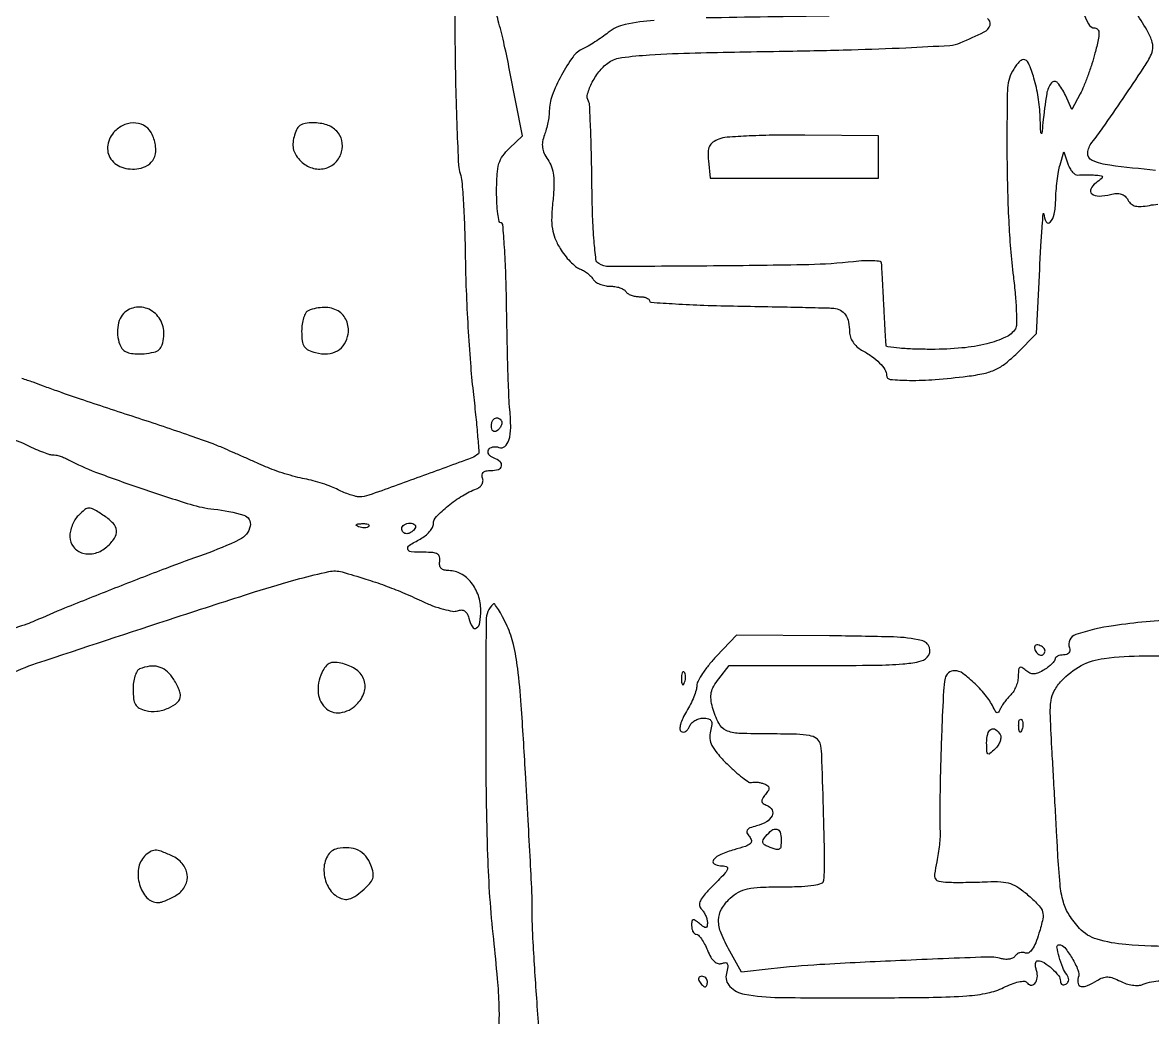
# Model space of a CAD drawing. Extents: x 0 to 2558, y 0 to 3412.
# Drawn here: x 1685 to 1899.5, y 1693.2 to 1882 of the extents above; entities that cross this region are included whole.
import ezdxf

# ---------------------------------------------------------------- set-up
doc = ezdxf.new("R2010")
doc.units = 0

msp = doc.modelspace()

# ---------------------------------------------------------------- linework, layer by layer
for points in [[(1286.775, 2242.902503, 0.000001), (1177.44536, 2242.627485, 0.134519)], [(1176.555032, 2242.380365, -0.000002), (1098.265318, 2241.934774, -0.000173)], [(1923.086218, 2244.376059, -0.000011), (1814.032813, 2244.041497, -0.000207)], [(1102.150613, 2258.328759, 0.000012), (1205.122254, 2258.377188, 0.008936)], [(1766.917736, 1891.765941, -0.002418), (1767.087402, 1879.420642, 0.00299), (1767.226175, 1870.098976, 0.004373), (1767.469183, 1861.894763, 0.002181), (1767.766317, 1854.94351, 0.076103), (1768.087921, 1853.348763, -0.067872), (1768.406623, 1851.891944, -0.004883), (1768.696529, 1847.761377, -0.006782), (1768.928133, 1842.809961, -0.005071), (1769.053957, 1837.348763, 0.006797), (1769.216634, 1831.20847, 0.004551), (1769.562107, 1824.189998, 0.004583), (1770.021161, 1817.394576, 0.009), (1770.53309, 1812.000166, -0.002682), (1771.010073, 1807.569902, -0.004321), (1771.363524, 1803.790311, -0.000957), (1771.637628, 1800.482942, -0.219992), (1771.533761, 1800.200428, -0.108471), (1770.297694, 1799.409367, -0.001097), (1760.478111, 1795.813708, -0.001326), (1750.753578, 1792.306202, -0.087122), (1749.002573, 1792.006161, -0.059434), (1748.249892, 1792.09908, -0.019724), (1747.179677, 1792.407985, -0.019321), (1746.009995, 1792.847032, -0.020811), (1744.906965, 1793.365423, 0.02834), (1743.646764, 1793.934687, 0.01356), (1741.971815, 1794.528129, 0.013395), (1740.184539, 1795.054858, 0.018593), (1738.556247, 1795.42347, -0.018554), (1736.853593, 1795.808777, -0.010641), (1734.830406, 1796.392601, -0.010621), (1732.819018, 1797.066879, -0.017375), (1731.149281, 1797.732715, -0.00016), (1729.464092, 1798.474201, -0.000087), (1727.396976, 1799.384953, -0.000087), (1725.296593, 1800.311235, -0.000138), (1723.5, 1801.104509, 0.016494), (1721.183889, 1802.037903, 0.003053), (1716.85625, 1803.588249, 0.003272), (1711.770377, 1805.337959, 0.002978), (1706.5, 1807.07778, -0.001837), (1701.192955, 1808.816281, -0.001942), (1695.996875, 1810.562022, -0.001852), (1691.53089, 1812.100285, -0.008844), (1689, 1813.033048, 0.009265), (1687.042559, 1813.752595, 0.007121), (1684.880503, 1814.467857, 0.007207)], [(1682.016988, 1758.077593, -0.036271), (1687.689685, 1760.426493, -0.000913), (1714.182224, 1769.154156, -0.002189), (1729.04358, 1773.948087, -0.010366), (1737.623638, 1776.479832, -0.013981), (1743.172429, 1777.827366, -0.122491), (1745.682224, 1777.743288, -0.006521), (1750.159685, 1776.405705, -0.011704), (1753.792629, 1775.174523, -0.012744), (1757.145098, 1773.852423, -0.009787), (1760.73824, 1772.244805, 0.019732), (1762.86138, 1771.345117, 0.024256), (1764.90901, 1770.682756, 0.023792), (1766.646175, 1770.300169, 0.134708), (1767.58078, 1770.392625, -0.089324), (1768.315658, 1770.532609, -0.148093), (1768.91663, 1770.357197, -0.127221), (1769.380302, 1769.849058, -0.057767), (1769.709172, 1769.004126, 0.063436), (1770.39208, 1767.306581, 0.434656), (1771.172346, 1767.114336, 0.214719), (1771.826839, 1768.136984, 0.036591), (1772, 1770.5, 0.083444), (1771.53086, 1773.291539, 0.086538), (1770.176688, 1775.73739, 0.094989), (1768.203652, 1777.409713, 0.129132), (1765.956163, 1778, -0.05845), (1765.063005, 1778.104768, -0.138848), (1764.48421, 1778.428116, -0.157408), (1764.204046, 1778.975389, -0.081994), (1764.206163, 1779.75, 0.104287), (1764.170896, 1780.599985, 0.199959), (1763.768047, 1781.136554, 0.11115), (1762.886315, 1781.419666, 0.023071), (1761.25, 1781.490334, -0.018675), (1758.763784, 1781.575823, -0.311716), (1758.152736, 1782.065983, -0.334092), (1758.414883, 1782.774291, -0.020018), (1760.5, 1784, 0.04506), (1761.456916, 1784.628933, 0.04746), (1762.267632, 1785.409359, 0.052414), (1762.82592, 1786.216971, 0.124588), (1763.006833, 1786.91898, -0.194722), (1763.56331, 1788.276798, -0.029421), (1765.779714, 1790.294027, -0.032872), (1768.515605, 1792.221874, -0.046719), (1771.186858, 1793.52792, 0.081924), (1771.793747, 1793.879331, 0.09398), (1772.222244, 1794.393211, 0.102378), (1772.409365, 1794.990525, 0.117017), (1772.329869, 1795.582759, -0.105967), (1772.233572, 1796.197989, -0.197102), (1772.44746, 1796.646369, -0.139033), (1772.993567, 1796.917065, -0.046006), (1773.893011, 1797, 0.074344), (1775.33079, 1797.214968, 0.268688), (1775.937144, 1797.867164, 0.285448), (1775.656828, 1798.67999, 0.079212), (1774.436618, 1799.385948, -0.06609), (1773.883189, 1799.687136, -0.096803), (1773.50738, 1800.092642, -0.122795), (1773.365587, 1800.535235, -0.15606), (1773.468643, 1800.949263, -0.119147), (1773.80018, 1801.27727, -0.081679), (1774.293829, 1801.474366, -0.07446), (1774.870522, 1801.513775, -0.07162), (1775.441683, 1801.384005, 0.274976), (1776.551532, 1801.574838, 0.146407), (1777.333227, 1802.786161, 0.070072), (1777.670591, 1805.138989, 0.025736), (1777.505899, 1808.5, -0.015248), (1777.337045, 1810.91068, -0.002087), (1777.159216, 1815.951563, -0.002397), (1777.002065, 1821.926542, -0.002024), (1776.891683, 1828.25, 0.005), (1776.750308, 1834.289148, 0.008314), (1776.495721, 1839.373437, 0.002754), (1776.184268, 1843.681725, 0.391642), (1775.840258, 1844, -0.35398), (1775.508936, 1844.268164, -0.017467), (1775.246826, 1845.750612, -0.021779), (1775.060527, 1847.674765, -0.013243), (1775, 1849.959531, -0.01476), (1775.097135, 1853.249266, -0.0577), (1775.449201, 1855.248571, -0.081762), (1776.175965, 1856.742624, -0.051242), (1777.458121, 1858.209531), (1779.916241, 1860.5), (1777.466475, 1872.997215, 0.006792), (1776.454644, 1877.811586, 0.010619), (1775.440124, 1881.922108, 0.00503), (1774.482856, 1885.337458, 0.246231)], [(1885.238718, 1886.414297, 0.014025), (1887.309409, 1881.778971, 0.288265), (1888.54827, 1881, -0.235511), (1889.095442, 1880.727136, -0.162222), (1889.320004, 1880.058402, -0.05611), (1889.174819, 1878.741123, -0.009011), (1888.559394, 1876.225152, -0.012826), (1887.963182, 1874.179289, -0.009888), (1887.212126, 1871.979386, -0.01002), (1886.428053, 1869.950713, -0.023449), (1885.741723, 1868.476584), (1884.183633, 1865.502863), (1882.931302, 1868.251431, 0.064838), (1881.470529, 1870.596899, 0.475228), (1880.322181, 1870.593468, 0.132133), (1879.391818, 1868.497737, 0.013147), (1878.67998, 1863, -0.002588), (1878.463739, 1860.998937, -0.755283), (1878.356619, 1860.981185, -0.100848), (1878.261103, 1861.371058, -0.001118), (1878.160037, 1864.100777, 0.030606), (1877.79808, 1867.861026, 0.032595), (1876.98249, 1871.46889, 0.029663), (1875.94651, 1874.335447, 0.299691), (1874.937359, 1875, 0.169195), (1874.525559, 1874.856544, 0.03849), (1873.975432, 1874.346741, 0.03564), (1873.399461, 1873.627496, 0.028153), (1872.880193, 1872.776138, 0.118527), (1871.937585, 1869.16666, 0.006112), (1871.849438, 1857.033457, 0.010687), (1872.183098, 1844.365177, 0.018324), (1873.073321, 1833.836233, -0.008639), (1873.432568, 1830.384931, -0.012137), (1873.624946, 1827.29436, -0.008468), (1873.678666, 1824.731521, -0.140309), (1873.449335, 1823.918023, -0.148648), (1871.593435, 1822.283405, -0.046434), (1868.050468, 1821.053388, -0.037942), (1863.290508, 1820.258317, -0.022418), (1857.532119, 1820, -0.00824), (1854.255678, 1820.054003, -0.013494), (1851.484718, 1820.220313, -0.007109), (1849.221188, 1820.450052, -0.3531), (1848.926495, 1820.75, -0.009894), (1848.884997, 1821.28157, -0.000349), (1848.766899, 1823.335938, -0.000648), (1848.632198, 1825.763623, -0.000453), (1848.486412, 1828.5, 0.000193), (1848.341621, 1831.244568, 0.00027), (1848.209915, 1833.697909, 0.000161), (1848.097129, 1835.765579, 0.003581), (1848.059917, 1836.365223, 0.352963), (1847.772812, 1836.674795, 0.023297), (1846.475413, 1836.802118, 0.025507), (1844.767063, 1836.802518, 0.015424), (1842.75, 1836.63753, -0.023163), (1834.240903, 1836.073902, -0.003054), (1816.155776, 1835.825838, -0.000795), (1796.370654, 1835.706768, -0.140413), (1794.372973, 1836.26949, -0.227783), (1793.859484, 1837.071842, -0.009441), (1793.501195, 1840.55533, -0.012706), (1793.227419, 1845.253871, -0.00519), (1793.08406, 1851.648934, 0.002872), (1792.98298, 1857.333958, 0.004439), (1792.823832, 1862.244256, 0.001511), (1792.636339, 1866.473792, 0.127243), (1792.446469, 1867.086615, -0.212306), (1792.256285, 1868.484981, -0.050571), (1793.157918, 1870.714621, -0.049738), (1794.63716, 1872.949294, -0.076809), (1796.354655, 1874.496723, -0.113245), (1798.769551, 1875.390592, -0.016481), (1804.016373, 1875.895951, -0.010082), (1812.703659, 1876.268851, -0.001624), (1829.64929, 1876.599129, 0.002699), (1842.351309, 1876.874017, 0.004978), (1852.675006, 1877.256075, 0.002814), (1860.987432, 1877.693508, 0.086409), (1863, 1878.165997, 0.014147), (1867.531521, 1880.251242, 0.207227), (1868.642246, 1881.56311, 0.355334), (1868.138136, 1882.79318, 0.03119)], [(1838.096703, 1883.255878, 0.001439), (1814.790003, 1882.898473, 0.013982)], [(1900.036302, 1853.958507, -0.006643), (1891.384448, 1854.931622, -0.072974), (1888.027337, 1855.864275, -0.315488), (1887.183391, 1857.262926, -0.155199), (1887.985065, 1859.292206, 0.018941), (1890.04137, 1862.018032, 0.002895), (1893.89723, 1867.622443, 0.002452), (1897.722793, 1873.31217, 0.026781), (1899.124945, 1875.686266, 0.102541), (1899.530937, 1877.122096, 0.101763), (1899.334577, 1878.605212, 0.05129), (1898.394497, 1880.617974, 0.008898), (1896.17107, 1884.186266, -0.007661)], [(1804.927867, 1882.442778, 0.033193), (1799.403412, 1881.661454, 0.117918), (1796.192631, 1880.14355, -0.015105), (1795.006066, 1879.248691, -0.011785), (1793.666451, 1878.347117, -0.011956), (1792.377869, 1877.56609, -0.02823), (1791.374013, 1877.063032, 0.136931), (1789.496964, 1875.54429, 0.030903), (1787.307678, 1872.025554, 0.032533), (1785.537138, 1868.162324, 0.091428), (1785, 1865.249375, -0.033332), (1784.934154, 1864.262739, -0.016901), (1784.72707, 1863.034846, -0.016711), (1784.426803, 1861.776809, -0.023907), (1784.070876, 1860.686417, 0.048146), (1783.723311, 1859.416272, 0.076451), (1783.702745, 1858.291292, 0.074923), (1784.022272, 1857.196169, 0.044418), (1784.702197, 1856.014786, -0.066998), (1785.413559, 1854.639048, -0.055564), (1785.793558, 1853.03352, -0.040668), (1785.876612, 1850.963393, -0.015739), (1785.668002, 1848.097719, 0.016857), (1785.451791, 1845.033014, 0.047406), (1785.576301, 1842.88941, 0.058935), (1786.076847, 1841.084262, 0.039559), (1787.042404, 1839.170669, 0.027344), (1787.924478, 1837.884257, 0.026975), (1788.945422, 1836.695655, 0.028012), (1789.951304, 1835.756344, 0.085963), (1790.755723, 1835.29183, -0.044245), (1791.482165, 1834.949298, -0.032262), (1792.222528, 1834.449779, -0.032862), (1792.867612, 1833.87971, -0.059689), (1793.29969, 1833.325411, 0.107031), (1793.778844, 1832.817357, 0.051981), (1794.566914, 1832.38934, 0.048182), (1795.516647, 1832.098269, 0.050317), (1796.490673, 1832, -0.038389), (1797.451327, 1831.926134, -0.041859), (1798.361071, 1831.70625, -0.045946), (1799.09624, 1831.384406, -0.128894), (1799.5, 1831, 0.111412), (1799.876024, 1830.616444, 0.050262), (1800.50665, 1830.29375, 0.046318), (1801.270704, 1830.074077, 0.046881), (1802.059017, 1830, -0.036798), (1802.802375, 1829.945218, -0.055449), (1803.4299, 1829.779687, -0.072694), (1803.859246, 1829.537368, -0.231916), (1804.000215, 1829.25, 0.393916), (1804.288592, 1828.940939, 0.001949), (1808.920617, 1828.636601, 0.00698), (1814.327649, 1828.378207, 0.004195), (1820.750215, 1828.215023, -0.000504), (1827.277055, 1828.097392, -0.000738), (1833.020376, 1827.979602, -0.000348), (1837.911072, 1827.868664, -0.013498), (1839, 1827.813769, -0.11066), (1840.263221, 1827.426069, -0.118007), (1841.205875, 1826.542353, -0.094399), (1841.785056, 1825.151132, -0.049875), (1841.984687, 1823.285184, 0.084079), (1842.152623, 1822.333576, 0.060072), (1842.636016, 1821.363864, 0.058128), (1843.357835, 1820.50439, 0.066274), (1844.229364, 1819.877248, -0.029642), (1846.172782, 1818.683951, -0.044815), (1847.690907, 1817.406544, -0.054377), (1848.684145, 1816.160754, -0.142052), (1849, 1815.071429, 0.387445), (1849.69968, 1814.30403, 0.020125), (1853.330615, 1814.115021, 0.022378), (1858.216419, 1814.276233, 0.011612), (1864.290484, 1814.891533, 0.021327), (1867.492374, 1815.430702, 0.056572), (1869.690256, 1816.165155, 0.060415), (1871.584211, 1817.342581, 0.027134), (1873.768557, 1819.30189), (1877.456146, 1822.989479), (1878.060973, 1835.24474, -0.001934), (1878.305034, 1839.829788, -0.004075), (1878.537217, 1843.385955, -0.004862), (1878.734046, 1845.749881, -0.91016), (1878.8329, 1845.75, 0.10225), (1879.308806, 1844.205994, 0.515), (1880.059279, 1844.117887, 0.13766), (1880.821532, 1845.645207, 0.041489), (1881.09968, 1848.25, -0.01344), (1881.19087, 1850.060399, -0.011052), (1881.382721, 1851.985938, -0.011207), (1881.637827, 1853.74743, -0.02891), (1881.923248, 1855), (1882.647136, 1857.5), (1883.399346, 1855.223565, 0.045778), (1883.773919, 1854.363232, 0.05826), (1884.275522, 1853.658402, 0.070256), (1884.821129, 1853.202921, 0.171174), (1885.325778, 1853.092047, -0.022685), (1885.913619, 1853.137657, -0.008441), (1886.742572, 1853.150249, -0.008344), (1887.648206, 1853.133604, -0.009985), (1888.5, 1853.086679, -0.01065), (1889.755403, 1852.965407, -0.345024), (1889.959213, 1852.762949, -0.259895), (1889.836822, 1852.460292, -0.007313), (1888.690159, 1851.564197, 0.11794), (1887.758696, 1850.429339, 0.356619), (1887.973227, 1849.523854, 0.175081), (1889.321713, 1849.097251, 0.051458), (1891.503916, 1849.411627, -0.048123), (1892.630564, 1849.581596, -0.090698), (1893.539726, 1849.465194, -0.105293), (1894.259107, 1849.055163, -0.083374), (1894.820908, 1848.355536, 0.09082), (1895.436814, 1847.611335, 0.112958), (1896.234154, 1847.202955, 0.082055), (1897.328383, 1847.110121, 0.029581), (1898.880174, 1847.326035, -0.031288), (1900.496552, 1847.545319, -0.091104)], [(1681.34363, 1803.21308, -0.094029), (1685.5, 1802, 0.012247), (1687.097378, 1801.234305, 0.014232), (1688.653036, 1800.5875, 0.013295), (1689.991792, 1800.115467, 0.078257), (1690.725011, 1800, -0.052709), (1691.346392, 1799.934313, -0.022603), (1692.154715, 1799.722879, -0.022064), (1693.003265, 1799.417782, -0.027107), (1693.763569, 1799.056609, 0.034563), (1698.87961, 1796.71907, 0.007909), (1707.838142, 1793.513132, 0.007004), (1716.858157, 1790.585545, 0.049659), (1721.362433, 1789.669687, -0.048773), (1726.998289, 1788.534112, -0.390186), (1728.225606, 1786.441638, -0.230132), (1726.219038, 1783.887775, -0.028466), (1719.5, 1781.082324, 0.006436), (1712.267707, 1778.430132, 0.002621), (1702.495444, 1774.64431, 0.002434), (1693.017928, 1770.862033, 0.010253), (1687.389814, 1768.448691, -0.024209), (1685.85494, 1767.840652, -0.010431), (1683.756862, 1767.173409, -0.010293)], [(1783.519903, 1684.785835, -0.001527), (1782.611593, 1696.858587, -0.004344), (1781.891326, 1708.212411, -0.018558), (1781.772165, 1715, 0.017778), (1781.754152, 1716.126138, 0.000254), (1781.403485, 1722.856735, 0.000703), (1780.981787, 1730.663262, 0.000463), (1780.475881, 1739.639947, 0.002619), (1779.672798, 1752.480307, 0.014069), (1779.002479, 1759.453322, 0.026057), (1778.195498, 1763.989069, 0.049863), (1777.005795, 1767.48728, 0.013121), (1776.144276, 1769.254023, 0.023386), (1775.331366, 1770.65197, 0.021864), (1774.637014, 1771.630374, 0.451163), (1774.316986, 1771.650319, 0.196765), (1773.010449, 1768.532562, 0.002303), (1772.927257, 1745.797754, 0.007556), (1773.277955, 1723.959662, 0.018943), (1774.377158, 1708.066304, -0.004631), (1775.115059, 1700.535326, -0.013927), (1775.427598, 1695.380456, -0.01932), (1775.406033, 1691.744255, -0.06866)], [(1904.469538, 1768.690733, 0.025883), (1892.06706, 1767.554309, 0.044491), (1884.908253, 1765.862617, 0.427584), (1883.706768, 1763.321766, -0.109941), (1883.783593, 1762.804362, -0.156864), (1883.611403, 1762.376721, -0.139614), (1883.201253, 1762.096496, -0.080661), (1882.606989, 1762, 0.045299), (1881.991874, 1761.944157, 0.065195), (1881.472053, 1761.776911, 0.085175), (1881.120883, 1761.530727, 0.199961), (1881, 1761.240547, -0.166832), (1880.871441, 1760.865976, -0.032317), (1880.389482, 1760.322908, -0.031154), (1879.717379, 1759.73575, -0.024382), (1878.921639, 1759.183136, -0.034858), (1877.82731, 1758.601456, -0.096584), (1876.981507, 1758.406714, -0.117004), (1876.223077, 1758.559838, -0.065232), (1875.421639, 1759.065034, 0.035977), (1874.673254, 1759.600218, 0.300716), (1874.277552, 1759.586223, 0.219587), (1874.049186, 1759.186359, 0.021651), (1874, 1758.051016, -0.054676), (1873.896528, 1757.107622, -0.038658), (1873.585603, 1756.087196, -0.039128), (1873.129717, 1755.146464, -0.064068), (1872.589286, 1754.446429, 0.020385), (1872.005977, 1753.813515, 0.015628), (1871.419866, 1753.077679, 0.015883), (1870.914156, 1752.353502, 0.035704), (1870.589286, 1751.767857, -0.029093), (1870.256983, 1751.149705, -0.264813), (1869.998735, 1751.008076, -0.257916), (1869.739999, 1751.156541, -0.027895), (1869.404351, 1751.786947, 0.058203), (1867.975253, 1754.119154, 0.034619), (1865.787297, 1756.5384, 0.032286), (1863.492472, 1758.478367, 0.160673), (1861.911106, 1759, 0.170745), (1860.75897, 1758.594743, 0.172878), (1860.121476, 1757.559542, 0.04011), (1859.80921, 1755.160182, 0.002157), (1859.464832, 1747.5, 0.003321), (1859.274927, 1741.911631, 0.002865), (1859.148082, 1736.038925, 0.002214), (1859.088128, 1730.797172, 0.019878), (1859.163369, 1728.5, -0.033804), (1859.168384, 1727.479103, -0.011201), (1859.041052, 1725.985938, -0.011095), (1858.825443, 1724.332406, -0.012386), (1858.543014, 1722.75, 0.012972), (1858.123401, 1720.382932, 0.162621), (1858.277705, 1719.499469, 0.232725), (1858.91043, 1719.049523, 0.028951), (1860.638709, 1718.870953, 0.01014), (1862.056565, 1718.835797, 0.003921), (1864.022613, 1718.842347, 0.00388), (1866.15413, 1718.882713, 0.004787), (1868.1404, 1718.954785, -0.025802), (1870.706142, 1718.940032, -0.067359), (1872.513081, 1718.589042, -0.070487), (1874.113857, 1717.781709, -0.030349), (1875.994243, 1716.296451, -0.01841), (1877.962187, 1714.403309, -0.126233), (1878.620837, 1713.244413, -0.122774), (1878.649615, 1711.897004, -0.017033), (1877.933129, 1709.17114, -0.021774), (1877.304123, 1707.362173, -0.055603), (1876.652733, 1706.138796, -0.093865), (1875.999607, 1705.488468, -0.245374), (1875.36131, 1705.414847, 0.082275), (1874.817115, 1705.526423, 0.078142), (1874.255685, 1705.45991, 0.081734), (1873.763603, 1705.230053, 0.104661), (1873.419166, 1704.869208, -0.136775), (1873.027535, 1704.507745, -0.068445), (1872.386407, 1704.283246, -0.060033), (1871.608541, 1704.220709, -0.054072), (1870.808971, 1704.339704, 0.073739), (1867.898243, 1704.656957, 0.001233), (1851.65733, 1703.988875, 0.003347), (1836.341683, 1703.218277, 0.013924), (1827.127846, 1702.434954), (1821.482775, 1701.796287), (1819.241387, 1705.784298, -0.031666), (1817.601698, 1709.189816, -0.098488), (1817.125179, 1711.680081, -0.128987), (1817.689152, 1713.767862, -0.07419), (1819.314451, 1715.825686, -0.063481), (1820.87482, 1716.957164, -0.071749), (1822.607154, 1717.603987, -0.043804), (1825.069124, 1717.917216, -0.009749), (1829.314451, 1718, 0.00916), (1832.885549, 1718.065427, 0.030603), (1835.216748, 1718.294209, 0.047268), (1836.662669, 1718.668777, 0.291841), (1837.109067, 1719.25, 0.026302), (1837.246662, 1723.243406, 0.002521), (1837.020889, 1732.977075, 0.001357), (1836.704873, 1743.185436, 0.062509), (1836.374837, 1745.25, 0.181432), (1835.6933, 1746.160936, 0.096579), (1834.366107, 1746.686339, 0.040143), (1831.929725, 1746.94099, 0.005975), (1826.991629, 1747, -0.009372), (1820.947314, 1747.113308, -0.097645), (1818.542244, 1747.681924, -0.173056), (1817.146542, 1749.03408, -0.044837), (1816.000351, 1751.998777, -0.041403), (1815.686917, 1753.572931, -0.080524), (1815.746853, 1754.849486, -0.078024), (1816.210099, 1756.067815, -0.036876), (1817.152078, 1757.466206), (1819.14516, 1760), (1837.144009, 1760, 0.002941), (1846.907323, 1760.057425, 0.017009), (1852.059784, 1760.293455, 0.03038), (1855.159005, 1760.731883, 0.147079), (1856.707143, 1761.564286, 0.28842), (1857.131939, 1763.430603, 0.259987), (1855.631539, 1764.757973, 0.046953), (1850.319976, 1765.407795, 0.005324), (1838.200012, 1765.616907), (1820.5, 1765.733813), (1816.75, 1761.783054, 0.019297), (1815.314057, 1760.148301, 0.023261), (1814.100464, 1758.503399, 0.022803), (1813.221853, 1757.049313, 0.12456), (1812.996262, 1756.166147, -0.074157), (1812.867121, 1755.313322, -0.021046), (1812.418021, 1754.045404, -0.020709), (1811.783326, 1752.638943, -0.020558), (1811.033031, 1751.286292, 0.025669), (1810.312385, 1749.95521, 0.047806), (1809.89287, 1748.803614, 0.066013), (1809.785825, 1747.930354, 0.257302), (1810.043832, 1747.47291, 0.154897), (1810.460484, 1747.368197, 0.122947), (1810.90533, 1747.508634, 0.097276), (1811.312322, 1747.883554, 0.066609), (1811.614052, 1748.436618, -0.099384), (1811.992615, 1749.034409, -0.066851), (1812.625666, 1749.540757, -0.063761), (1813.405438, 1749.883195, -0.071734), (1814.215397, 1750, -0.056145), (1815.212929, 1749.887633, -0.211448), (1815.705542, 1749.520016, -0.16092), (1815.841358, 1748.828126, -0.030167), (1815.599866, 1747.541875, 0.084928), (1815.491788, 1746.131024, 0.093658), (1815.86963, 1744.815872, 0.061464), (1816.860561, 1743.333671, 0.01762), (1818.741458, 1741.30378, 0.014725), (1820.24679, 1739.876491, 0.021504), (1821.660069, 1738.718726, 0.017922), (1822.863339, 1737.882207, 0.224), (1823.399203, 1737.811639, -0.07568), (1823.846578, 1737.883247, -0.030758), (1824.464145, 1737.849958, -0.029562), (1825.135512, 1737.731632, -0.033224), (1825.761827, 1737.537901, -0.054682), (1826.447915, 1737.184491, -0.220874), (1826.688168, 1736.793603, -0.172115), (1826.57235, 1736.286512, -0.031833), (1826, 1735.5, 0.033726), (1825.430063, 1734.710546, 0.180208), (1825.325627, 1734.198721, 0.21581), (1825.5874, 1733.799522, 0.049762), (1826.324234, 1733.429074, -0.182719), (1827.268467, 1732.587696, -0.243216), (1827.273351, 1731.456936, -0.142224), (1826.192821, 1730.309552, -0.071858), (1824.339392, 1729.549046, 0.023934), (1823.066863, 1729.164086, 0.161752), (1822.554777, 1728.764724, 0.262343), (1822.516752, 1728.255944, 0.063636), (1822.985683, 1727.517251, -0.127141), (1823.339977, 1726.76429, -0.268361), (1823.133421, 1726.175676, -0.098491), (1822.211788, 1725.65702, -0.013301), (1820.073934, 1725.019908, 0.035833), (1817.573947, 1724.150539, 0.115168), (1816.165217, 1723.111216, 0.452708), (1816.273941, 1722.363351, 0.14506), (1817.5, 1722, -0.080293), (1818.582066, 1721.825108, -0.43476), (1818.803021, 1721.343448, -0.093214), (1818.189256, 1720.398443, -0.005874), (1815.861538, 1718.015385, 0.017724), (1814.387723, 1716.433208, 0.069385), (1813.662266, 1715.316112, 0.13618), (1813.518072, 1714.459244, 0.172023), (1813.861538, 1713.738462, -0.053339), (1814.297368, 1713.198209, -0.038501), (1814.665577, 1712.51658, -0.03911), (1814.917314, 1711.805235, -0.065583), (1815, 1711.177555, -0.046869), (1814.935837, 1710.494566, -0.327408), (1814.705163, 1710.279396, -0.186236), (1814.303052, 1710.382256, -0.018512), (1813.5, 1711, 0.020633), (1812.689039, 1711.618371, 0.217533), (1812.28931, 1711.691858, 0.304492), (1812.057736, 1711.434686, 0.035496), (1812, 1710.622445, 0.05219), (1812.064972, 1710.001684, 0.07207), (1812.258112, 1709.476593, 0.092029), (1812.543331, 1709.123812, 0.178707), (1812.87868, 1709, -0.209634), (1813.295588, 1708.817169, -0.033036), (1813.870618, 1708.103432, -0.031914), (1814.473266, 1707.116795, -0.02296), (1815.021599, 1705.947855, 0.032276), (1815.664154, 1704.641855, 0.077734), (1816.33713, 1703.804374, 0.119475), (1817.035561, 1703.422, 0.158684), (1817.754165, 1703.459159, -0.08061), (1818.434448, 1703.600984, -0.308563), (1818.783665, 1703.384987, -0.146768), (1818.859759, 1702.788235, -0.020322), (1818.602234, 1701.55131, 0.260036), (1819.270003, 1699.070086, 0.157266), (1822.032423, 1697.606863, 0.040775), (1828.598833, 1696.990223, 0.00385), (1844.783205, 1696.918547, 0.002236), (1857.849525, 1697.019738, 0.015443), (1864.255495, 1697.296006, 0.032211), (1868.224396, 1697.848764, 0.064255), (1871.217885, 1698.877838, -0.023284), (1872.718216, 1699.535087, -0.035986), (1874.072045, 1699.945566, -0.040146), (1875.1343, 1700.097643, -0.276535), (1875.583283, 1699.865246, 0.214347), (1876.34185, 1699.351921, 0.265457), (1877.131144, 1699.636757, 0.149707), (1877.606119, 1700.734635, 0.104994), (1877.47329, 1702.084157, -0.036861), (1877.299029, 1702.816377, -0.067754), (1877.283951, 1703.427879, -0.109533), (1877.420304, 1703.827464, -0.272092), (1877.682612, 1703.968197, -0.131126), (1878.887968, 1703.595794, -0.043184), (1880.381027, 1702.468444, -0.042408), (1881.636, 1701.129359, -0.168626), (1882, 1700.08074, 0.098274), (1882.080814, 1699.673542, 0.175606), (1882.308014, 1699.424469, 0.1699), (1882.648346, 1699.374064, 0.091258), (1883.048558, 1699.530011, 0.104632), (1883.412971, 1699.877813, 0.130875), (1883.568287, 1700.316967, 0.115605), (1883.49236, 1700.817598, 0.070354), (1883.19299, 1701.339028, -0.07183), (1882.430384, 1702.676385, -0.028562), (1881.768826, 1704.688033, -0.022464), (1881.349185, 1706.603301, -0.465164), (1881.683327, 1707, -0.225171), (1882.808771, 1706.466095, -0.037408), (1884.219852, 1704.447602, -0.038727), (1885.325318, 1702.204581, -0.169575), (1885.390146, 1700.75, 0.125377), (1885.342472, 1699.614588, 0.312256), (1885.915912, 1699.071757, 0.144016), (1887.134457, 1699.235289, 0.034708), (1888.951857, 1700.202007, -0.051834), (1890.031609, 1700.729822, -0.095578), (1890.992987, 1700.885479, -0.083364), (1892.030661, 1700.679015, -0.032174), (1893.370827, 1700.069131, 0.045147), (1894.484337, 1699.596817, 0.044183), (1895.672601, 1699.327823, 0.047305), (1896.789344, 1699.283379, 0.084618), (1897.682539, 1699.486491, -0.098481), (1900.961144, 1700.137801, -0.00586)], [(1903.990319, 1706.683966, -0.021849), (1894.414372, 1707.02478, -0.051483), (1888.958739, 1708.029616, -0.135755), (1885.610832, 1710.10477, -0.045569), (1883.682425, 1712.615391, -0.071105), (1882.567703, 1715.098614, -0.046656), (1881.928864, 1718.480023, -0.010031), (1881.490952, 1724.433713, 0.000396), (1881.281334, 1728.300848, 0.00018), (1881.00116, 1733.361778, 0.000178), (1880.701865, 1738.698897, 0.000244), (1880.428562, 1743.5, -0.004092), (1880.084803, 1750.485938, -0.042739), (1880.21221, 1753.350822, -0.096121), (1880.833021, 1755.214681, -0.058893), (1882.20363, 1757.091257, -0.083182), (1885.950664, 1759.97743, -0.092261), (1890.303116, 1761.354173, -0.030524), (1897.884567, 1761.819693, -0.001971), (1920, 1761.73905)], [(1324.704195, 1210.958263, -0.000001), (1324.831971, 1216.559674, -0.000001), (1324.980176, 1223.055371, -0.000001), (1325.131041, 1229.666374, -0.003312)]]:
    msp.add_lwpolyline(points, format="xyb")
for points in [[(1702.571429, 1861.428571, 0.155857), (1701.205319, 1858.779811, 0.197884), (1701.810502, 1856.120667, 0.175579), (1704.220939, 1854.440671, 0.127427), (1707.519948, 1854.415651, 0.110783), (1709.159277, 1855.241314, 0.140716), (1710.11745, 1856.63003, 0.118279), (1710.285397, 1858.514144, 0.065292), (1709.649825, 1860.75, 0.138502), (1708.420436, 1862.262189, 0.130066), (1706.551405, 1862.953463, 0.118401), (1704.442313, 1862.655965, 0.10275)], [(1736.548594, 1860.337592, 0.04922), (1736.347083, 1858.981754, 0.080918), (1736.47674, 1857.832035, 0.080312), (1736.965807, 1856.776982, 0.0478), (1737.849206, 1855.706349, 0.121522), (1739.97344, 1854.422777, 0.132706), (1742.377863, 1854.331818, 0.138756), (1744.423874, 1855.45437, 0.137693), (1745.585759, 1857.485669, 0.117034), (1745.613637, 1859.647033, 0.139739), (1744.644126, 1861.431068, 0.121981), (1742.750842, 1862.598536, 0.077605), (1740.179837, 1863, 0.040334), (1738.645495, 1862.876026, 0.118401), (1737.674513, 1862.468984, 0.125602), (1737.027432, 1861.68215, 0.048148)], [(1817.186004, 1859.91328, 0.058575), (1816.030947, 1859.302349, 0.130388), (1815.388987, 1858.552374, 0.105669), (1815.127204, 1857.473681, 0.030907), (1815.186004, 1855.75855), (1815.5, 1852.5), (1831.5, 1852.5), (1847.5, 1852.5), (1847.5, 1856.5), (1847.5, 1860.5), (1833.5, 1860.654729, 0.006081), (1827.969155, 1860.648589, 0.008036), (1822.932764, 1860.500754, 0.006029), (1818.737099, 1860.259345, 0.075133)], [(1704.2, 1826.8, 0.116631), (1703.39757, 1825.500512, 0.06791), (1703.058122, 1823.690254, 0.065598), (1703.213791, 1821.77875, 0.088427), (1703.870177, 1820.175817, 0.135355), (1704.441301, 1819.657812, 0.058992), (1705.411167, 1819.304065, 0.048667), (1706.665239, 1819.13419, 0.033157), (1708.104865, 1819.175817, 0.029417), (1709.968353, 1819.465109, 0.127576), (1710.959257, 1819.964237, 0.144036), (1711.517689, 1820.8465, 0.041244), (1711.835788, 1822.450686, 0.14448), (1711.330221, 1825.332572, 0.149191), (1709.344229, 1827.435385, 0.160307), (1706.638981, 1827.983358, 0.168402)], [(1739.25, 1827.337719, 0.171925), (1738.768782, 1826.9122, 0.049092), (1738.367188, 1825.983447, 0.043216), (1738.091946, 1824.773306, 0.034329), (1738, 1823.435719, 0.029749), (1738.108927, 1821.60656, 0.115434), (1738.494369, 1820.546724, 0.137753), (1739.267819, 1819.870605, 0.049708), (1740.654777, 1819.371798, 0.077441), (1742.90756, 1819.165474, 0.114736), (1744.79898, 1819.73343, 0.124741), (1746.139737, 1821.02933, 0.10209), (1746.826764, 1822.90717, 0.1375), (1746.503496, 1825.45864, 0.161982), (1744.903937, 1827.280604, 0.137934), (1742.298163, 1827.959851, 0.091349)], [(1776, 1806.059017, -0.089642), (1775.926698, 1805.653442, -0.053229), (1775.70625, 1805.2129, -0.051032), (1775.382515, 1804.806203, -0.06081), (1775, 1804.5, -0.139169), (1774.620352, 1804.392057, -0.191142), (1774.29375, 1804.521475, -0.138808), (1774.073267, 1804.889346, -0.066118), (1774, 1805.440983, -0.062283), (1774.074545, 1806.037096, -0.080552), (1774.29375, 1806.542039, -0.097988), (1774.618621, 1806.879982, -0.153634), (1775, 1807, -0.092995), (1775.381732, 1806.928382, -0.096318), (1775.70625, 1806.723586, -0.099231), (1775.923444, 1806.418051, -0.105429)], [(1695.571429, 1788.428571, 0.063335), (1694.969465, 1787.65118, 0.039128), (1694.461607, 1786.610954, 0.038727), (1694.115207, 1785.485345, 0.05534), (1694, 1784.447623, 0.17157), (1694.690648, 1782.494136, 0.157807), (1696.479856, 1781.326747, 0.134702), (1698.853549, 1781.333202, 0.11679), (1701.040295, 1782.536466, 0.056645), (1702.500723, 1784.194676, 0.175532), (1702.880173, 1785.613231, 0.173101), (1702.264732, 1786.958874, 0.054804), (1700.535183, 1788.38499, 0.011716), (1698.537942, 1789.627745, 0.131856), (1697.646282, 1789.875459, 0.175716), (1696.863498, 1789.599351, 0.024609)], [(1750.729167, 1786.395833, -0.126455), (1750.402231, 1786.202593, -0.060344), (1749.916927, 1786.123424, -0.05415), (1749.359369, 1786.160852, -0.051402), (1748.8125, 1786.316886, -0.054073), (1748.395823, 1786.538436, -0.470617), (1748.37858, 1786.720685, -0.168741), (1748.670344, 1786.862007, -0.018894), (1749.416667, 1786.921053, -0.028489), (1750.112848, 1786.910055, -0.077125), (1750.592839, 1786.799335, -0.208169), (1750.77538, 1786.614691, -0.296942)], [(1759.5, 1786, -0.06081), (1759.193797, 1785.617485, -0.051032), (1758.7871, 1785.29375, -0.053229), (1758.346558, 1785.073302, -0.089642), (1757.940983, 1785, -0.105429), (1757.581949, 1785.076556, -0.099231), (1757.276414, 1785.29375, -0.096318), (1757.071618, 1785.618268, -0.092995), (1757, 1786, -0.153634), (1757.120018, 1786.381379, -0.097988), (1757.457961, 1786.70625, -0.080552), (1757.962904, 1786.925455, -0.062283), (1758.559017, 1787, -0.066118), (1759.110654, 1786.926733, -0.138808), (1759.478525, 1786.70625, -0.191142), (1759.607943, 1786.379648, -0.139169)], [(1877.15, 1763.05, 0.104687), (1877.586752, 1762.305209, 0.167686), (1878.227257, 1761.955686, 0.239194), (1878.786965, 1762.130242, 0.175736), (1879.075, 1762.725, 0.149613), (1879.014704, 1763.031991, 0.073742), (1878.775469, 1763.354531, 0.062883), (1878.403407, 1763.64317, 0.053161), (1877.95, 1763.85, 0.089632), (1877.522225, 1763.911576, 0.189618), (1877.22, 1763.78, 0.189618), (1877.088424, 1763.477775, 0.089632)], [(1742.040006, 1759.074753, 0.128368), (1741.108793, 1755.203443, 0.191598), (1742.441599, 1752.032415, 0.234837), (1745.312205, 1751.039579, 0.16576), (1748.428571, 1752.571429, 0.112756), (1749.859254, 1754.849173, 0.167312), (1749.870278, 1757.184661, 0.156428), (1748.420364, 1759.143583, 0.096132), (1745.790006, 1760.355039, 0.037694), (1744.405775, 1760.584935, 0.10494), (1743.432634, 1760.467706, 0.124211), (1742.688568, 1759.984294, 0.064109)], [(1707.25, 1759.337719, 0.171925), (1706.768782, 1758.9122, 0.049092), (1706.367188, 1757.983447, 0.043216), (1706.091946, 1756.773306, 0.034329), (1706, 1755.435719, 0.029532), (1706.105234, 1753.655583, 0.106246), (1706.471548, 1752.585409, 0.135478), (1707.188172, 1751.904308, 0.061269), (1708.406859, 1751.434021, 0.092849), (1710.5089, 1751.306191, 0.071933), (1712.724722, 1751.914783, 0.081206), (1714.423215, 1753.012405, 0.211841), (1715, 1754.312678, 0.081466), (1714.897339, 1754.93858, 0.024284), (1714.542718, 1755.84292, 0.023654), (1714.039119, 1756.835402, 0.023542), (1713.443296, 1757.777494, 0.074821), (1712.218084, 1759.065608, 0.10394), (1710.791012, 1759.761878, 0.097885), (1709.138687, 1759.847276, 0.060076)], [(1810.078947, 1757.416667, 0.018894), (1810.137993, 1756.670344, 0.168741), (1810.279315, 1756.37858, 0.470617), (1810.461564, 1756.395823, 0.054073), (1810.683114, 1756.8125, 0.051402), (1810.839148, 1757.359369, 0.05415), (1810.876576, 1757.916927, 0.060344), (1810.797407, 1758.402231, 0.126455), (1810.604167, 1758.729167, 0.296942), (1810.385309, 1758.77538, 0.208169), (1810.200665, 1758.592839, 0.077125), (1810.089945, 1758.112848, 0.028489)], [(1874.683114, 1747.8125, -0.054073), (1874.461564, 1747.395823, -0.470617), (1874.279315, 1747.37858, -0.168741), (1874.137993, 1747.670344, -0.018894), (1874.078947, 1748.416667, -0.028489), (1874.089945, 1749.112848, -0.077125), (1874.200665, 1749.592839, -0.208169), (1874.385309, 1749.77538, -0.296942), (1874.604167, 1749.729167, -0.126455), (1874.797407, 1749.402231, -0.060344), (1874.876576, 1748.916927, -0.05415), (1874.839148, 1748.359369, -0.051402)], [(1870.559307, 1746.904039, -0.151121), (1870.698975, 1746.36516, -0.07196), (1870.562297, 1745.654633, -0.061341), (1870.187078, 1744.89009, -0.051703), (1869.618324, 1744.189753, -0.016417), (1868.630146, 1743.264421, -0.341131), (1868.25, 1743.240734, -0.238423), (1868.032509, 1743.631925, -0.009828), (1868, 1745.285714, -0.056456), (1868.193152, 1746.990898, -0.197863), (1868.819447, 1747.87514, -0.303463), (1869.666037, 1747.853624, -0.100978)], [(1829, 1727, -0.021697), (1828.939136, 1725.598047, -0.247092), (1828.649156, 1725.146883, -0.20789), (1828.07661, 1725.086473, -0.015398), (1826.556264, 1725.616783, -0.049248), (1825.814289, 1725.988861, -0.197978), (1825.526867, 1726.394324, -0.187894), (1825.601001, 1726.899528, -0.04392), (1826.096921, 1727.616783, -0.056131), (1827.235181, 1728.711558, -0.219195), (1828.16354, 1728.921321, -0.269956), (1828.790944, 1728.352246, -0.076843)], [(1708.2, 1723.8, 0.161527), (1707.023353, 1721.455286, 0.106732), (1707.229446, 1718.421827, 0.115953), (1708.630224, 1715.925601, 0.210152), (1710.735183, 1715, 0.07514), (1711.404432, 1715.101146, 0.023564), (1712.360256, 1715.446929, 0.022951), (1713.405388, 1715.939122, 0.023508), (1714.392409, 1716.521461, 0.129923), (1715.920621, 1718.221036, 0.154578), (1716.278154, 1720.339041, 0.143931), (1715.349107, 1722.389633, 0.108415), (1713.358859, 1723.882354, 0.016973), (1711.332478, 1724.723808, 0.094178), (1710.175973, 1724.92452, 0.139282), (1709.251446, 1724.645862, 0.05402)], [(1744.796988, 1725.2375, 0.217459), (1742.897823, 1723.823573, 0.132115), (1742.220617, 1721.054659, 0.115226), (1743.00274, 1718.020533, 0.150541), (1745.008134, 1715.995647, 0.078673), (1746.058615, 1715.630689, 0.112949), (1747.039048, 1715.677386, 0.08262), (1748.115634, 1716.18081, 0.027031), (1749.508174, 1717.253373, 0.026676), (1750.891901, 1718.578327, 0.107763), (1751.488265, 1719.575345, 0.128057), (1751.562175, 1720.635098, 0.044585), (1751.144487, 1722.11997, 0.083248), (1750.157523, 1723.806636, 0.105062), (1748.739043, 1724.920981, 0.099504), (1746.926747, 1725.399563, 0.067991)], [(1813.5, 1700, 0.029505), (1813.768994, 1699.617226, 0.035638), (1814.066025, 1699.29375, 0.038439), (1814.34829, 1699.065539, 0.151918), (1814.559017, 1699, 0.210953), (1814.727648, 1699.07446, 0.081139), (1814.870461, 1699.29375, 0.061769), (1814.967655, 1699.617151, 0.042167), (1815, 1700, 0.105053), (1814.918938, 1700.381556, 0.099167), (1814.688914, 1700.70625, 0.09642), (1814.345238, 1700.923877, 0.093332), (1813.940983, 1701, 0.108972), (1813.586039, 1700.921712, 0.182303), (1813.3746, 1700.70625, 0.161196), (1813.343488, 1700.3821, 0.082592)]]:
    msp.add_lwpolyline(points, format="xyb", close=True)

doc.saveas('drawing.dxf')
